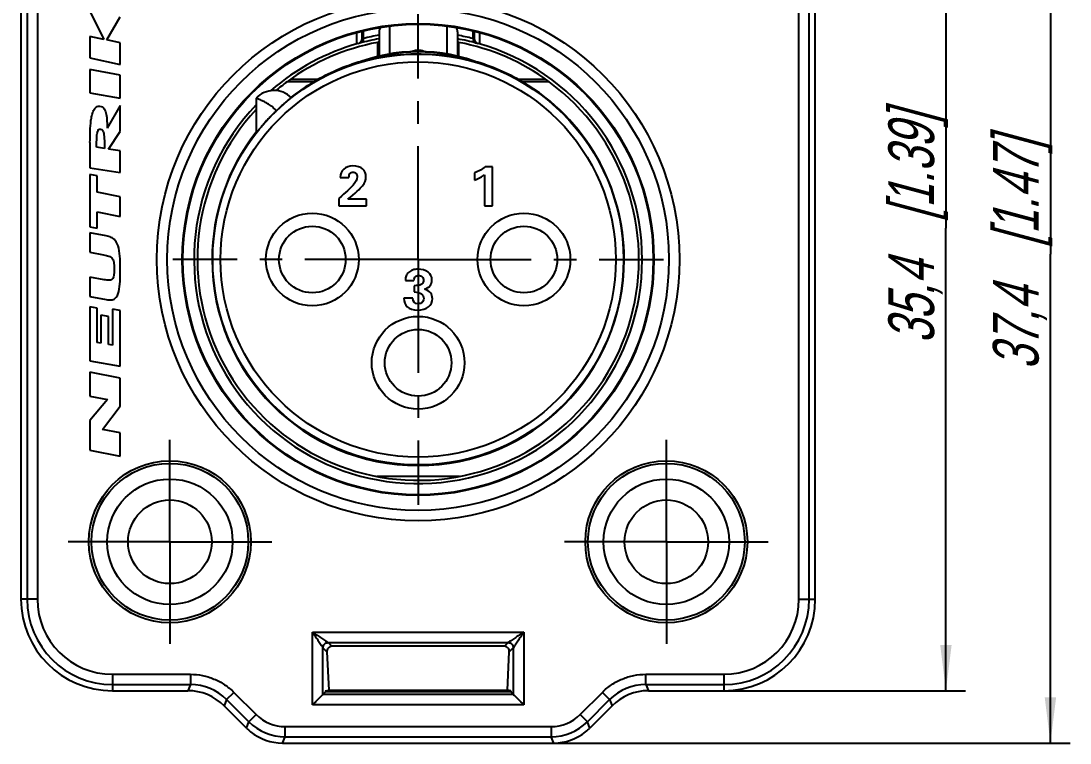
# Model space of a CAD drawing. Header units: millimetres. Extents: x 0 to 420, y 0 to 297.
# Drawn here: x 69.6 to 149.9, y 162.6 to 217.9 of the extents above; entities that cross this region are included whole.
import ezdxf

# ---------------------------------------------------------------- set-up
doc = ezdxf.new("R2010")
doc.units = ezdxf.units.MM
doc.header["$LTSCALE"] = 23.1
doc.linetypes.add('CENTER', pattern=[0.6, 0.375, -0.075, 0.075, -0.075])
doc.layers.get('0').update_dxf_attribs({"linetype": 'CONTINUOUS'})
for name, color, linetype in [('AUSFORMSCHRAEGEN', 7, 'CONTINUOUS'), ('BEZUGSACHSEN', 7, 'CONTINUOUS'), ('DEFAULT_1', 7, 'CENTER'), ('RUNDUNGEN', 7, 'CONTINUOUS'), ('ZEICHNUNGSBEMASSUNGEN', 7, 'CONTINUOUS')]:
    doc.layers.add(name, color=color, linetype=linetype)
doc.styles.get("Standard").update_dxf_attribs({"font": 'txt', "width": 0.7})
doc.dimstyles.new('DIMSTYLE_1', dxfattribs={"dimtxt": 3.5, "dimasz": 3.5, "dimexe": 1.5, "dimexo": 0, "dimgap": 0.875, "dimtad": 1, "dimdec": 3, "dimlfac": 0.5, "dimdsep": 46, "dimtxsty": 'STANDARD', "dimblk": '_FILLED', "dimblk1": '_FILLED', "dimblk2": '_FILLED', "dimcen": 0.09, "dimclrt": 7, "dimadec": 3, "dimazin": 2, "dimtp": 0.3, "dimtm": 0.3, "dimtfac": 1, "dimtdec": 3, "dimtofl": 0, "dimtmove": 0, "dimatfit": 3, "dimldrblk": '_FILLED', "dimfxl": 1, "dimtolj": 1, "dimarcsym": 0})

# ---------------------------------------------------------------- blocks, each defined once
blk = doc.blocks.new('_FILLED')
at = {"color": 0, "linetype": 'BYBLOCK'}
blk.add_solid([(0, 0), (-1, 0.125), (-1, -0.125)], dxfattribs=at)
blk = doc.blocks.new('*D1')
at = {"layer": 'ZEICHNUNGSBEMASSUNGEN', "color": 7, "linetype": 'CONTINUOUS'}
for p, q in [((123.4, 237.4), (141.9, 237.4)), ((140.4, 237.4), (140.4, 202)), ((140.4, 166.6), (140.4, 202)), ((123.4, 166.6), (141.9, 166.6))]:
    blk.add_line(p, q, dxfattribs=at)
at = {"layer": 'ZEICHNUNGSBEMASSUNGEN', "color": 7, "linetype": 'CONTINUOUS', "xscale": 3.5, "yscale": 3.5, "zscale": 3.5}
for p, rotation in [((140.4, 237.4), 90), ((140.4, 166.6), 270)]:
    blk.add_blockref('_FILLED', p, dxfattribs=dict(at, rotation=rotation))
at = {"layer": 'ZEICHNUNGSBEMASSUNGEN', "color": 7, "linetype": 'CONTINUOUS', "insert": (135.994, 202), "char_height": 3.5, "width": 38.25, "attachment_point": 2, "rotation": 90, "line_spacing_factor": 0.9}
blk.add_mtext('\\Q15.0;35,4{\\ftxt.shx;\\W1.000000;\\H3.500000; }[1.39]', dxfattribs=at)
blk = doc.blocks.new('*D2')
at = {"layer": 'ZEICHNUNGSBEMASSUNGEN', "color": 7, "linetype": 'CONTINUOUS'}
for p, q in [((123.4, 237.4), (149.9, 237.4)), ((148.4, 237.4), (148.4, 200)), ((148.4, 162.6), (148.4, 200)), ((108.641, 162.6), (149.9, 162.6))]:
    blk.add_line(p, q, dxfattribs=at)
at = {"layer": 'ZEICHNUNGSBEMASSUNGEN', "color": 7, "linetype": 'CONTINUOUS', "xscale": 3.5, "yscale": 3.5, "zscale": 3.5}
for p, rotation in [((148.4, 237.4), 90), ((148.4, 162.6), 270)]:
    blk.add_blockref('_FILLED', p, dxfattribs=dict(at, rotation=rotation))
at = {"layer": 'ZEICHNUNGSBEMASSUNGEN', "color": 7, "linetype": 'CONTINUOUS', "insert": (143.994, 200), "char_height": 3.5, "width": 39, "attachment_point": 2, "rotation": 90, "line_spacing_factor": 0.9}
blk.add_mtext('\\Q15.0;37,4{\\ftxt.shx;\\W1.000000;\\H3.500000; }[1.47]', dxfattribs=at)

msp = doc.modelspace()

# ---------------------------------------------------------------- linework, layer by layer
at = {"color": 7, "linetype": 'CONTINUOUS'}
for p, q in [((74.8829, 218.612), (75.9444, 216.448)), ((76.1624, 216.402), (77.2049, 218.176)), ((97.0098, 217.0214), (97.0098, 215.1645)), ((103.0098, 217.0214), (103.0098, 215.1577)), ((74.8829, 216.672), (74.8829, 215.026)), ((75.9444, 216.448), (74.8829, 216.672)), ((77.2049, 216.182), (76.1624, 216.402)), ((77.2049, 214.536), (77.2049, 216.182)), ((74.8829, 215.026), (77.2049, 214.536)), ((74.8829, 214.13), (74.8829, 212.362)), ((77.2049, 213.704), (74.8829, 214.13)), ((77.2049, 211.936), (77.2049, 213.704)), ((92.0167, 213.2), (89.9676, 213.2)), ((110.0324, 213.2), (107.9833, 213.2)), ((74.8829, 212.362), (77.2049, 211.936)), ((77.2049, 211.394), (76.1959, 209.644)), ((77.2049, 209.392), (77.2049, 211.394)), ((76.3009, 208.0513), (77.2049, 209.392)), ((74.8829, 208.55), (74.8829, 206.616)), ((75.9934, 208.1), (75.3877, 208.196)), ((77.2049, 207.908), (76.3009, 208.0513)), ((77.2049, 206.248), (77.2049, 207.908)), ((74.8829, 206.616), (77.2049, 206.248)), ((105.6863, 206.7), (105.1264, 206.7)), ((105.6863, 203.7), (105.6863, 206.7)), ((74.8829, 206.112), (74.8829, 202.108)), ((75.4279, 206.004), (74.8829, 206.112)), ((75.4279, 204.758), (75.4279, 206.004)), ((94.0275, 205.8811), (94.6981, 205.8811)), ((104.3137, 206.2425), (104.3137, 205.6847)), ((105.0742, 206.0712), (105.0742, 203.7)), ((77.2049, 204.4059), (75.4279, 204.758)), ((77.2049, 202.8939), (77.2049, 204.4059)), ((93.9419, 204.2724), (93.9419, 203.7)), ((96.0581, 204.2097), (94.6166, 204.2097)), ((96.0581, 203.7), (96.0581, 204.2097)), ((75.4279, 202), (75.4279, 203.246)), ((75.4279, 203.246), (77.2049, 202.8939)), ((93.9419, 203.7), (96.0581, 203.7)), ((105.0742, 203.7), (105.6863, 203.7)), ((74.8829, 202.108), (75.4279, 202)), ((74.8829, 201.644), (74.8829, 200.156)), ((76.1209, 201.412), (74.8829, 201.644)), ((74.8829, 200.156), (75.9237, 199.9625)), ((74.8829, 198.256), (74.8829, 196.766)), ((75.9704, 198.0539), (74.8829, 198.256)), ((99.0233, 198.004), (99.6835, 198.004)), ((99.7044, 197.5967), (99.7044, 197.1141)), ((74.8829, 196.766), (76.1209, 196.534)), ((74.8829, 195.97), (74.8829, 191.834)), ((75.4326, 195.8739), (74.8829, 195.97)), ((99.5895, 196.6419), (98.9042, 196.6419)), ((75.4326, 193.2539), (75.4326, 195.8739)), ((75.7123, 195.329), (75.7123, 193.205)), ((76.2896, 195.228), (75.7123, 195.329)), ((76.2896, 193.104), (76.2896, 195.228)), ((76.5981, 195.8001), (76.5981, 193.0501)), ((77.2049, 195.694), (76.5981, 195.8001)), ((77.2049, 191.428), (77.2049, 195.694)), ((75.7123, 193.205), (75.4326, 193.2539)), ((76.5981, 193.0501), (76.2896, 193.104)), ((74.8829, 191.834), (77.2049, 191.428)), ((74.8829, 190.9784), (74.8829, 189.1384)), ((77.2049, 190.521), (74.8829, 190.9784)), ((77.2049, 188.387), (77.2049, 190.521)), ((74.8829, 189.1384), (76.2109, 188.8768)), ((76.2109, 188.8768), (74.8829, 187.2774)), ((75.8352, 186.6038), (77.2049, 188.387)), ((74.8829, 187.2774), (74.8829, 185.0014)), ((77.2049, 186.334), (75.8352, 186.6038)), ((77.2049, 184.544), (77.2049, 186.334)), ((74.8829, 185.0014), (77.2049, 184.544)), ((103.1702, 183), (96.8298, 183)), ((76.6, 166.6), (82.3753, 166.6)), ((117.6247, 166.6), (123.4, 166.6)), ((86.8512, 163.7488), (85.1488, 165.4512)), ((114.8512, 165.4512), (113.1488, 163.7488))]:
    msp.add_line(p, q, dxfattribs=at)
at = {"color": 9, "linetype": 'CONTINUOUS'}
for p, q in [((97.8098, 217.4567), (97.8098, 215.3284)), ((102.2098, 217.4546), (102.2098, 215.3272)), ((82.5706, 167.0714), (82.3753, 166.6)), ((117.4294, 167.0714), (117.6247, 166.6)), ((85.3441, 165.9226), (85.1488, 165.4512)), ((114.6559, 165.9226), (114.8512, 165.4512)), ((86.8512, 163.7488), (87.0464, 164.2202)), ((113.1488, 163.7488), (112.9536, 164.2202)), ((89.6247, 162.6), (89.8199, 163.0714)), ((110.3753, 162.6), (110.1801, 163.0714))]:
    msp.add_line(p, q, dxfattribs=at)
at = {"color": 7, "linetype": 'CONTINUOUS'}
for centre, radius, start, end in [((100, 199.6), 16.9, 137.219035, 53.584548), ((100, 199.6), 16.9, 126.415452, 130.122437), ((100, 199.6), 15.77, 120.413212, 128.065869), ((100, 199.6), 15.77, 0, 59.586788), ((100, 199.6), 15.77, 141.870793, 180), ((82.3781, 162.6843), 3.9157, 44.960033, 90.039967), ((117.6219, 162.6843), 3.9157, 89.960033, 135.039967), ((89.627, 166.5255), 3.9262, 225.008165, 231.432288), ((89.6221, 166.5147), 3.9147, 231.390919, 270.038032), ((110.3779, 166.5147), 3.9147, 269.961963, 308.614748), ((110.373, 166.5255), 3.9262, 308.573349, 314.991849)]:
    msp.add_arc(centre, radius, start, end, dxfattribs=at)
for points, knots in [([(97.0972, 217.356), (97.0696, 217.3062), (97.0253, 217.1974), (97.0097, 217.0807), (97.0097, 217.0214)], [0, 0, 0, 0, 0.4897009, 1, 1, 1, 1]), ([(103.0098, 217.0214), (103.0098, 217.0799), (102.9946, 217.1952), (102.9514, 217.3028), (102.9245, 217.3522)], [0, 0, 0, 0, 0.510223, 1, 1, 1, 1]), ([(74.8829, 208.55), (74.8829, 208.8422), (74.8908, 209.4186), (74.9348, 210.105), (75.0151, 210.609), (75.1119, 210.9505), (75.2728, 211.2279), (75.4608, 211.332), (75.6069, 211.332)], [0, 0, 0, 0, 0.25, 0.5, 0.625, 0.75, 0.875, 1, 1, 1, 1]), ([(75.3877, 208.196), (75.3877, 208.3411), (75.3895, 208.6291), (75.4052, 209.0456), (75.4414, 209.3652), (75.5281, 209.5521), (75.6191, 209.5886), (75.6906, 209.576)], [0, 0, 0, 0, 0.25, 0.5, 0.75, 0.875, 1, 1, 1, 1]), ([(75.6906, 209.576), (75.7616, 209.5635), (75.8527, 209.4957), (75.9396, 209.2803), (75.9759, 208.9503), (75.9916, 208.531), (75.9934, 208.2442), (75.9934, 208.1)], [0, 0, 0, 0, 0.125, 0.25, 0.5, 0.75, 1, 1, 1, 1]), ([(77.2049, 198.8), (77.2049, 199.0926), (77.1947, 199.6694), (77.1141, 200.4805), (76.8995, 201.034), (76.5243, 201.3078), (76.2647, 201.385), (76.1209, 201.412)], [0, 0, 0, 0, 0.25, 0.5, 0.75, 0.875, 1, 1, 1, 1]), ([(76.7359, 198.882), (76.7359, 198.7362), (76.7296, 198.4523), (76.6704, 198.1592), (76.5292, 198.0375), (76.32, 197.9976), (76.1137, 198.0272), (75.9704, 198.0539)], [0, 0, 0, 0, 0.25, 0.5, 0.625, 0.75, 1, 1, 1, 1]), ([(76.1209, 196.534), (76.2672, 196.5066), (76.5299, 196.4877), (76.9049, 196.6313), (77.1155, 197.1217), (77.1949, 197.9191), (77.2049, 198.5023), (77.2049, 198.8)], [0, 0, 0, 0, 0.125, 0.25, 0.5, 0.75, 1, 1, 1, 1])]:
    msp.add_open_spline(points, degree=3, knots=knots, dxfattribs=at)
for points in [[(75.6069, 211.332), (75.7967, 211.332), (76.0087, 211.1645), (76.1387, 210.7253), (76.1887, 210.2061), (76.1959, 209.8338), (76.1959, 209.644)], [(94.3028, 206.5229), (94.1278, 206.3636), (94.0359, 206.1485), (94.0275, 205.8811)], [(95.0115, 206.7627), (94.7127, 206.7627), (94.4767, 206.6812), (94.3028, 206.5229)], [(95.7463, 206.5323), (95.5735, 206.6854), (95.329, 206.7627), (95.0115, 206.7627)], [(96.008, 205.9208), (96.008, 206.1756), (95.9203, 206.3783), (95.7463, 206.5323)], [(105.1264, 206.7), (104.9217, 206.5182), (104.6522, 206.3657), (104.3137, 206.2425)], [(94.6981, 205.8811), (94.7086, 206.0189), (94.7378, 206.1192), (94.7843, 206.1836)], [(94.7843, 206.1836), (94.8297, 206.2467), (94.9112, 206.2801), (95.024, 206.2801)], [(95.3395, 205.9166), (95.3395, 205.7244), (95.2329, 205.5155), (95.0225, 205.2893)], [(95.024, 206.2801), (95.1159, 206.2801), (95.1912, 206.2467), (95.2497, 206.1798)], [(95.2497, 206.1798), (95.3081, 206.113), (95.3395, 206.0252), (95.3395, 205.9166)], [(95.742, 205.2444), (95.9182, 205.4674), (96.008, 205.693), (96.008, 205.9208)], [(104.3137, 205.6847), (104.6438, 205.8017), (104.8966, 205.9291), (105.0742, 206.0712)], [(95.0225, 205.2893), (94.8109, 205.0621), (94.4516, 204.7237), (93.9419, 204.2724)], [(94.6166, 204.2097), (95.1891, 204.6756), (95.5651, 205.0203), (95.742, 205.2444)], [(75.9237, 199.9625), (76.0676, 199.9358), (76.3472, 199.8756), (76.6442, 199.6836), (76.7287, 199.3149), (76.7359, 199.0283), (76.7359, 198.882)], [(99.083, 198.3575), (99.0484, 198.2694), (99.0275, 198.1503), (99.0233, 198.004)], [(99.2636, 198.612), (99.1779, 198.5305), (99.1173, 198.4448), (99.083, 198.3575)], [(99.5794, 198.797), (99.4537, 198.754), (99.3471, 198.6914), (99.2636, 198.612)], [(99.9948, 198.8627), (99.8423, 198.8627), (99.7044, 198.8397), (99.5794, 198.797)], [(99.788, 198.2882), (99.8402, 198.3487), (99.9217, 198.3801), (100.0345, 198.3801)], [(100.7589, 198.6322), (100.563, 198.7854), (100.3081, 198.8627), (99.9948, 198.8627)], [(100.0345, 198.3801), (100.1515, 198.3801), (100.2434, 198.3446), (100.3097, 198.2772)], [(101.0561, 198.0375), (101.0561, 198.2798), (100.9558, 198.4783), (100.7589, 198.6322)], [(99.6835, 198.004), (99.7002, 198.1336), (99.7357, 198.2276), (99.788, 198.2882)], [(100.1267, 197.6396), (100.047, 197.6155), (99.9049, 197.6008), (99.7044, 197.5967)], [(100.329, 197.768), (100.2747, 197.7053), (100.2058, 197.6635), (100.1267, 197.6396)], [(100.3097, 198.2772), (100.3771, 198.2088), (100.4105, 198.1148), (100.4105, 197.9957)], [(100.4105, 197.9957), (100.4105, 197.9058), (100.3834, 197.8306), (100.329, 197.768)], [(100.5003, 197.3397), (100.8701, 197.4588), (101.0561, 197.6907), (101.0561, 198.0375)], [(99.7044, 197.1141), (100.1849, 197.0974), (100.4272, 196.9302), (100.4272, 196.6127)], [(101.0958, 196.6001), (101.0958, 196.9428), (100.8973, 197.1893), (100.5003, 197.3397)], [(98.9042, 196.6419), (98.9042, 196.3536), (98.9941, 196.1322), (99.1717, 195.9734)], [(99.1717, 195.9734), (99.3492, 195.8146), (99.6104, 195.7352), (99.9572, 195.7352)], [(99.9864, 196.2199), (99.7483, 196.2199), (99.6146, 196.3599), (99.5895, 196.6419)], [(99.9572, 195.7352), (100.3186, 195.7352), (100.5985, 195.8188), (100.797, 195.9859)], [(100.3102, 196.3223), (100.2329, 196.2533), (100.1243, 196.2199), (99.9864, 196.2199)], [(100.4272, 196.6127), (100.4272, 196.4873), (100.3875, 196.3912), (100.3102, 196.3223)], [(100.797, 195.9859), (100.9955, 196.1531), (101.0958, 196.3578), (101.0958, 196.6001)]]:
    msp.add_open_spline(points, degree=3, dxfattribs=at)
at = {"layer": 'AUSFORMSCHRAEGEN', "color": 7, "linetype": 'CONTINUOUS'}
for p, q in [((69.6, 230.4), (69.6, 173.6)), ((130.4, 173.6), (130.4, 230.4)), ((92.9125, 166.6), (93.1692, 166.6512)), ((92.9125, 166.6), (92.9125, 166.5125)), ((107.0875, 166.5125), (92.9125, 166.5125)), ((93.1692, 166.6512), (106.8308, 166.6512)), ((107.0875, 166.6), (106.8308, 166.6512)), ((107.0875, 166.6), (107.0875, 166.5125))]:
    msp.add_line(p, q, dxfattribs=at)
for centre, radius, start, end in [((100, 199.6), 16.9, 100.191994, 100.548739), ((100, 199.6), 16.9, 79.451261, 79.740754), ((76.6, 173.6), 7, 180, 270), ((123.4, 173.6), 7, 270, 360)]:
    msp.add_arc(centre, radius, start, end, dxfattribs=at)
at = {"layer": 'BEZUGSACHSEN', "color": 7, "linetype": 'CENTER'}
for p, q in [((81, 178), (81, 185.8)), ((119, 178), (119, 185.8)), ((81, 178), (73.2, 178)), ((81, 178), (81, 170.2)), ((81, 178), (88.8, 178)), ((119, 178), (111.2, 178)), ((119, 178), (126.8, 178)), ((119, 178), (119, 170.2))]:
    msp.add_line(p, q, dxfattribs=at)
at = {"layer": 'BEZUGSACHSEN', "color": 9, "linetype": 'CONTINUOUS'}
msp.add_circle((100, 199.6), 18.0529, dxfattribs=at)
at = {"layer": 'BEZUGSACHSEN', "color": 7, "linetype": 'CONTINUOUS'}
for centre, radius in [((100, 199.6), 18), ((81, 178), 4.8), ((119, 178), 4.8), ((81, 178), 3.2), ((119, 178), 3.2)]:
    msp.add_circle(centre, radius, dxfattribs=at)
msp.add_arc((100, 199.6), 15.77, 180, 360, dxfattribs=at)
at = {"layer": 'DEFAULT_1', "color": 7, "linetype": 'CENTER'}
for q in [(100, 218.37), (81.23, 199.6), (100, 180.83), (118.77, 199.6)]:
    msp.add_line((100, 199.6), q, dxfattribs=at)
at = {"layer": 'RUNDUNGEN', "color": 9, "linetype": 'CONTINUOUS'}
for p, q in [((70.0714, 230.4), (70.0714, 173.6)), ((70.8558, 230.4), (70.8558, 173.6)), ((129.1442, 173.6), (129.1442, 230.4)), ((129.9286, 173.6), (129.9286, 230.4)), ((95.311, 216.0965), (95.311, 216.9684)), ((104.689, 216.9684), (104.689, 216.0965)), ((95.8079, 216.5386), (95.8, 216.5364)), ((104.2, 216.5364), (104.1921, 216.5386)), ((92.996, 213.6835), (92.9923, 213.7047)), ((93.5446, 213.9671), (93.8417, 214.097)), ((106.1587, 214.0968), (106.4554, 213.9671)), ((106.5564, 213.8961), (106.5388, 213.9042)), ((107.0077, 213.7047), (107.004, 213.6835)), ((90.2445, 213.4), (92.3784, 213.4)), ((107.6216, 213.4), (109.7555, 213.4)), ((89.1, 211.0089), (89.1, 210.9362)), ((70.8558, 173.6), (69.6, 173.6)), ((129.1442, 173.6), (130.4, 173.6)), ((91.917, 171.083), (108.083, 171.083)), ((91.917, 165.517), (91.917, 171.083)), ((108.083, 171.083), (108.083, 165.517)), ((93.1072, 170.2898), (93.1124, 170.2861)), ((93.1124, 170.2861), (106.8876, 170.2861)), ((93.1124, 170.2861), (93.3985, 170)), ((106.8876, 170.2861), (106.6015, 170)), ((106.8928, 170.2898), (106.8876, 170.2861)), ((92.7102, 169.8928), (92.7139, 169.8876)), ((92.7139, 169.8876), (93.0212, 169.5803)), ((92.7139, 166.3139), (92.7139, 169.8876)), ((107.2861, 169.8876), (106.9788, 169.5803)), ((107.2898, 169.8928), (107.2861, 169.8876)), ((107.2861, 169.8876), (107.2861, 166.3139)), ((76.6, 167.8558), (82.5706, 167.8558)), ((76.6, 167.8558), (76.6, 166.6)), ((82.5706, 167.8558), (82.5706, 167.0714)), ((117.4294, 167.8558), (123.4, 167.8558)), ((117.4294, 167.0714), (117.4294, 167.8558)), ((123.4, 167.8558), (123.4, 166.6)), ((76.6, 167.0714), (82.5706, 167.0714)), ((117.4294, 167.0714), (123.4, 167.0714)), ((85.3441, 165.9226), (85.8988, 166.4773)), ((85.8988, 166.4773), (87.6011, 164.7749)), ((107.2861, 166.3139), (92.7139, 166.3139)), ((112.3989, 164.7749), (114.1012, 166.4773)), ((114.1012, 166.4773), (114.6559, 165.9226)), ((85.3441, 165.9226), (87.0464, 164.2202)), ((108.083, 165.517), (91.917, 165.517)), ((112.9536, 164.2202), (114.6559, 165.9226)), ((87.6011, 164.7749), (87.0464, 164.2202)), ((112.9536, 164.2202), (112.3989, 164.7749)), ((89.8199, 163.8558), (110.1801, 163.8558)), ((89.8199, 163.0714), (89.8199, 163.8558)), ((110.1801, 163.8558), (110.1801, 163.0714)), ((89.8199, 163.0714), (110.1801, 163.0714))]:
    msp.add_line(p, q, dxfattribs=at)
at = {"layer": 'RUNDUNGEN', "color": 7, "linetype": 'CONTINUOUS'}
for p, q in [((95.711, 216.512), (95.711, 217.0705)), ((95.8079, 216.5386), (95.8063, 217.0948)), ((104.1937, 217.0948), (104.1921, 216.5386)), ((104.289, 217.0705), (104.289, 216.512)), ((95.5158, 216.1534), (95.5048, 216.1504)), ((96.9061, 215.1377), (96.9061, 216.2144)), ((103.0939, 216.2144), (103.0939, 215.1371)), ((104.4952, 216.1504), (104.4842, 216.1534)), ((95.3556, 214.6506), (95.3707, 214.6553)), ((95.357, 214.6463), (95.3721, 214.6509)), ((104.6265, 214.6515), (104.6415, 214.6469)), ((104.6278, 214.6558), (104.6428, 214.6511)), ((93.0044, 213.6874), (93.0027, 213.6866)), ((93.1236, 213.7454), (93.0044, 213.6874)), ((93.1937, 213.7792), (93.1236, 213.7454)), ((93.2676, 213.8142), (93.1937, 213.7792)), ((93.3395, 213.848), (93.2676, 213.8142)), ((93.405, 213.8784), (93.3395, 213.848)), ((93.4895, 213.9171), (93.405, 213.8784)), ((93.5486, 213.9438), (93.4895, 213.9171)), ((93.9878, 214.1333), (93.9722, 214.1268)), ((93.9894, 214.1295), (93.9739, 214.1229)), ((106.5139, 213.9155), (106.4514, 213.9438)), ((106.6007, 213.8757), (106.5139, 213.9155)), ((106.6648, 213.846), (106.6007, 213.8757)), ((106.7371, 213.812), (106.6648, 213.846)), ((106.8118, 213.7765), (106.7371, 213.812)), ((106.8903, 213.7387), (106.8118, 213.7765)), ((106.9976, 213.6864), (106.8903, 213.7387)), ((87.6, 211.9482), (87.6, 209.2768)), ((93.0212, 169.5803), (93.1692, 166.6512)), ((106.6015, 170), (93.3985, 170)), ((106.8308, 166.6512), (106.9788, 169.5803)), ((91.917, 165.517), (92.9125, 166.5125)), ((108.083, 165.517), (107.0875, 166.5125)), ((89.6247, 162.6), (110.3753, 162.6))]:
    msp.add_line(p, q, dxfattribs=at)
for points in [[(92.7139, 166.3139), (92.6949, 166.2953), (92.6599, 166.2599)], [(107.2861, 166.3139), (107.3047, 166.2949), (107.3401, 166.2599)], [(92.1611, 165.7611), (92.0432, 165.6421), (91.917, 165.517)], [(107.8389, 165.7611), (107.9579, 165.6432), (108.083, 165.517)]]:
    msp.add_lwpolyline(points, dxfattribs=at)
at = {"layer": 'RUNDUNGEN', "color": 9, "linetype": 'CONTINUOUS'}
for centre, radius in [((100, 199.6), 20), ((100, 199.6), 15.1239), ((91.9, 199.6), 3.55), ((108.1, 199.6), 3.55), ((100, 191.7), 3.55), ((81, 178), 6.2), ((119, 178), 6.2)]:
    msp.add_circle(centre, radius, dxfattribs=at)
at = {"layer": 'RUNDUNGEN', "color": 7, "linetype": 'CONTINUOUS'}
for centre, radius in [((100, 199.6), 19.2), ((100, 199.6), 15.7239), ((91.9, 199.6), 2.55), ((108.1, 199.6), 2.55), ((100, 191.7), 2.55), ((81, 178), 6), ((119, 178), 6)]:
    msp.add_circle(centre, radius, dxfattribs=at)
for centre, radius, start, end in [((100, 199.6), 17.15, 136.325213, 74.491979), ((100, 199.6), 17.15, 105.508021, 131.110101), ((100, 199.6), 16.9, 100.548739, 126.415452), ((95.3058, 216.5159), 0.4051, 285.563868, 359.449164), ((100, 199.6), 17.15, 100.032917, 105.157216), ((95.4077, 216.5376), 0.4002, 347.753971, 356.255989), ((95.4087, 216.5374), 0.3991, 356.26839, 0.161507), ((100, 199.6), 17.15, 74.842784, 79.882783), ((100, 199.6), 16.9, 53.584548, 79.451261), ((104.5913, 216.5374), 0.3991, 179.838493, 183.73161), ((104.5923, 216.5376), 0.4002, 183.744011, 192.246029), ((104.6942, 216.5159), 0.4051, 180.550832, 254.436129), ((100, 199.5952), 15.7322, 65.790308, 112.467504), ((100, 202.72), 12.8, 67.538434, 112.555186), ((100, 199.6), 15.77, 105.98293, 120.413212), ((99.9995, 199.6062), 15.7449, 107.15451, 113.023104), ((100, 199.6), 15.77, 59.586788, 74.016989), ((100, 199.605), 15.7462, 66.975674, 72.851264), ((99.9976, 199.6004), 15.7265, 112.528043, 114.20924), ((88.9691, 210.6309), 1.9, 45.416539, 136.103788), ((100, 199.6), 15.7264, 133.611693, 133.876284)]:
    msp.add_arc(centre, radius, start, end, dxfattribs=at)
at = {"layer": 'RUNDUNGEN', "color": 9, "linetype": 'CONTINUOUS'}
for centre, radius, start, end in [((100.4, 199.6), 17.55, 105.195248, 105.496598), ((100, 199.6), 17.4235, 99.880326, 103.924981), ((100, 199.6), 17.4235, 76.075019, 80.045808), ((99.6, 199.6), 17.55, 74.503402, 74.804752), ((100, 202.7637), 12.7175, 70.04506, 110.038567), ((99.5488, 200.5943), 14.6588, 114.583571, 115.912598), ((99.78, 200.0966), 15.2076, 114.206318, 114.595878), ((99.6708, 198.8654), 16.5328, 65.454561, 65.787067), ((100.2257, 200.1085), 15.1944, 65.124402, 65.794998), ((99.6563, 198.8313), 16.5699, 65.102594, 65.390875), ((100.3826, 200.4481), 14.8203, 64.250736, 65.122438), ((99.5493, 198.6041), 16.821, 64.560171, 65.097748), ((99.2429, 197.961), 17.5334, 64.33198, 64.558929), ((100.6869, 201.0817), 14.1174, 64.005268, 64.245788), ((95.7576, 190.7556), 25.5374, 63.93891, 64.286293), ((88.9691, 210.6309), 0.4, 62.720616, 70.90324), ((76.6, 173.6), 6.5286, 180, 270), ((76.6, 173.6), 5.7442, 180, 270), ((123.4, 173.6), 6.5286, 270, 360), ((123.4, 173.6), 5.7442, 270, 360), ((82.5866, 163.1877), 3.8837, 44.760909, 90.236265), ((117.4134, 163.1877), 3.8837, 89.76374, 135.238793), ((89.8177, 166.9884), 3.1326, 224.959783, 270.040217), ((110.1823, 166.9884), 3.1326, 269.959783, 315.040217), ((89.8307, 167.0197), 3.9483, 225.154954, 269.843664), ((110.1693, 167.0197), 3.9483, 270.156338, 314.844968)]:
    msp.add_arc(centre, radius, start, end, dxfattribs=at)
at = {"layer": 'RUNDUNGEN', "color": 7, "linetype": 'CONTINUOUS'}
for points, knots in [([(95.7988, 216.4527), (95.7902, 216.4132), (95.7624, 216.34), (95.6939, 216.251), (95.6104, 216.1878), (95.5476, 216.162), (95.5158, 216.1534)], [0, 0, 0, 0, 0.2806506, 0.5341567, 0.7710828, 1, 1, 1, 1]), ([(104.2012, 216.4527), (104.2098, 216.4132), (104.2376, 216.34), (104.3061, 216.251), (104.3896, 216.1878), (104.4524, 216.162), (104.4842, 216.1534)], [0, 0, 0, 0, 0.2806506, 0.5341567, 0.7710828, 1, 1, 1, 1]), ([(89.1, 211.0089), (89.0371, 211.0972), (88.8844, 211.2523), (88.6283, 211.4391), (88.3698, 211.5924), (88.0753, 211.7438), (87.8199, 211.8581), (87.6465, 211.9295), (87.6, 211.9482)], [0, 0, 0, 0, 0.1819165, 0.3607932, 0.531019, 0.6853849, 0.915984, 1, 1, 1, 1]), ([(90.3028, 211.9841), (90.3029, 211.984), (90.302, 211.9835), (90.3014, 211.9827), (90.2994, 211.9812), (90.297, 211.9791), (90.2937, 211.9765), (90.288, 211.9719), (90.279, 211.9647), (90.2661, 211.9544), (90.2504, 211.9418), (90.2319, 211.9271), (90.2019, 211.9031), (90.158, 211.8678), (90.0982, 211.8193), (90.0291, 211.7627), (89.9518, 211.6987), (89.867, 211.6276), (89.7415, 211.5208), (89.5736, 211.3745), (89.3649, 211.1863), (89.2237, 211.0543), (89.1525, 210.9864)], [0, 0, 0, 0, 0.0003028, 0.0012133, 0.0027316, 0.0048565, 0.0075865, 0.0109203, 0.0193926, 0.0302507, 0.0434628, 0.0589966, 0.0768115, 0.1190916, 0.1698703, 0.2286324, 0.2947877, 0.3676779, 0.4465815, 0.6192726, 0.8061368, 1, 1, 1, 1]), ([(89.1, 210.9362), (89.0117, 210.8512), (88.8383, 210.6806), (88.5874, 210.4221), (88.3874, 210.2065), (88.235, 210.0369), (88.1271, 209.9142), (88.025, 209.7956), (87.9296, 209.6827), (87.8423, 209.5775), (87.7755, 209.4958), (87.7275, 209.4363), (87.6962, 209.3974), (87.6687, 209.363), (87.6454, 209.3337), (87.6288, 209.3128), (87.618, 209.2992), (87.6117, 209.2912), (87.607, 209.2855), (87.6031, 209.2802), (87.6016, 209.2791), (87.6, 209.2765), (87.6, 209.2768)], [0, 0, 0, 0, 0.164196, 0.3259536, 0.4826843, 0.5583111, 0.6315132, 0.7016823, 0.7680532, 0.8295735, 0.884846, 0.9095687, 0.9319679, 0.9517493, 0.9685794, 0.9821071, 0.9875233, 0.9919944, 0.9954987, 0.9980151, 0.9995223, 1, 1, 1, 1]), ([(93.3985, 170), (93.3423, 170), (93.2309, 169.9747), (93.1026, 169.8706), (93.0304, 169.7311), (93.0187, 169.6296), (93.0212, 169.5803)], [0, 0, 0, 0, 0.2681255, 0.5229442, 0.7645815, 1, 1, 1, 1]), ([(106.9788, 169.5803), (106.9813, 169.6296), (106.9696, 169.7312), (106.8974, 169.8706), (106.7691, 169.9747), (106.6577, 170), (106.6015, 170)], [0, 0, 0, 0, 0.235431, 0.4770684, 0.7318537, 1, 1, 1, 1])]:
    msp.add_open_spline(points, degree=3, knots=knots, dxfattribs=at)
at = {"layer": 'RUNDUNGEN', "color": 9, "linetype": 'CONTINUOUS'}
for points, knots in [([(99.5022, 215.5083), (99.5729, 215.5492), (99.7361, 215.6094), (99.9973, 215.6388), (100.2589, 215.6106), (100.4227, 215.5511), (100.4938, 215.5106)], [0, 0, 0, 0, 0.2382254, 0.4995566, 0.7611286, 1, 1, 1, 1]), ([(92.9923, 213.7047), (92.9923, 213.705), (92.9937, 213.7052), (92.9951, 213.7064), (92.9986, 213.7079), (93.0028, 213.7102), (93.0085, 213.713), (93.0183, 213.718), (93.0336, 213.7256), (93.0551, 213.7363), (93.0808, 213.749), (93.1106, 213.7636), (93.1317, 213.7739), (93.1429, 213.7793)], [0, 0, 0, 0, 0.0044124, 0.0172994, 0.0385322, 0.0679771, 0.1055004, 0.1509679, 0.2651328, 0.4088936, 0.580494, 0.7781663, 1, 1, 1, 1]), ([(93.5486, 213.9438), (93.5123, 213.9275), (93.4416, 213.8954), (93.3395, 213.8482), (93.2593, 213.8104), (93.2003, 213.7823), (93.1606, 213.7633), (93.1245, 213.7459), (93.0924, 213.7303), (93.0644, 213.7167), (93.041, 213.7053), (93.0245, 213.6972), (93.0137, 213.692), (93.0075, 213.6889), (93.0028, 213.6868), (92.9991, 213.6846), (92.9975, 213.6844), (92.9961, 213.6832), (92.996, 213.6835)], [0, 0, 0, 0, 0.1951796, 0.3814367, 0.5523565, 0.6304108, 0.7026582, 0.7684488, 0.8271644, 0.8782169, 0.9210334, 0.9550801, 0.9686503, 0.9798419, 0.9886134, 0.9949239, 0.9987325, 1, 1, 1, 1]), ([(93.5446, 213.9671), (93.5453, 213.9674), (93.5477, 213.9659), (93.5506, 213.9625), (93.5552, 213.9565), (93.5583, 213.9517), (93.5601, 213.9489)], [0, 0, 0, 0, 0.0940228, 0.2872178, 0.5895007, 1, 1, 1, 1]), ([(106.4554, 213.9671), (106.4547, 213.9674), (106.4523, 213.9659), (106.4494, 213.9626), (106.4448, 213.9566), (106.4417, 213.9517), (106.44, 213.9489)], [0, 0, 0, 0, 0.0940702, 0.2872677, 0.5895314, 1, 1, 1, 1]), ([(106.8744, 213.7709), (106.8843, 213.7661), (106.9031, 213.7569), (106.9295, 213.7439), (106.9523, 213.7326), (106.9714, 213.7231), (106.9848, 213.7164), (106.9935, 213.712), (106.9985, 213.7095), (107.0022, 213.7075), (107.0053, 213.7062), (107.0065, 213.7051), (107.0077, 213.7049), (107.0077, 213.7047)], [0, 0, 0, 0, 0.2230712, 0.4213007, 0.5929632, 0.7363881, 0.8500984, 0.8953624, 0.9326655, 0.9618822, 0.9829101, 0.9956481, 1, 1, 1, 1]), ([(107.004, 213.6835), (107.004, 213.6833), (107.0031, 213.684), (107.0021, 213.6842), (106.9998, 213.6855), (106.9968, 213.6868), (106.993, 213.6887), (106.9862, 213.692), (106.9808, 213.6946), (106.9769, 213.6965)], [0, 0, 0, 0, 0.0159441, 0.0638516, 0.1433385, 0.2539934, 0.3954022, 0.5671498, 1, 1, 1, 1]), ([(91.917, 171.0829), (92.0704, 170.8531), (92.2916, 170.5212), (92.5544, 170.1234), (92.6658, 169.9568), (92.7102, 169.8928)], [0, 0, 0, 0, 0.579621, 0.8366665, 1, 1, 1, 1]), ([(91.9171, 171.083), (92.1469, 170.9296), (92.4789, 170.7084), (92.8766, 170.4456), (93.0432, 170.3342), (93.1072, 170.2898)], [0, 0, 0, 0, 0.5796291, 0.8366754, 1, 1, 1, 1]), ([(108.0829, 171.083), (107.8531, 170.9296), (107.5211, 170.7084), (107.1234, 170.4456), (106.9568, 170.3342), (106.8928, 170.2898)], [0, 0, 0, 0, 0.5796358, 0.8366838, 1, 1, 1, 1]), ([(108.083, 171.0829), (107.9296, 170.8531), (107.7084, 170.5211), (107.4456, 170.1233), (107.3342, 169.9568), (107.2898, 169.8928)], [0, 0, 0, 0, 0.5796438, 0.8366916, 1, 1, 1, 1]), ([(92.7102, 169.8928), (92.7108, 169.9442), (92.7326, 170.0478), (92.8207, 170.1793), (92.9522, 170.2674), (93.0558, 170.2892), (93.1072, 170.2898)], [0, 0, 0, 0, 0.2494985, 0.5, 0.7505015, 1, 1, 1, 1]), ([(92.7139, 169.8876), (92.7143, 169.9392), (92.736, 170.0434), (92.8244, 170.1756), (92.9566, 170.264), (93.0608, 170.2857), (93.1124, 170.2861)], [0, 0, 0, 0, 0.2494944, 0.5, 0.7505056, 1, 1, 1, 1]), ([(106.8876, 170.2861), (106.9392, 170.2857), (107.0434, 170.264), (107.1756, 170.1756), (107.264, 170.0434), (107.2857, 169.9392), (107.2861, 169.8876)], [0, 0, 0, 0, 0.2494944, 0.5, 0.7505056, 1, 1, 1, 1]), ([(106.8928, 170.2898), (106.9442, 170.2892), (107.0478, 170.2674), (107.1793, 170.1793), (107.2674, 170.0478), (107.2892, 169.9442), (107.2898, 169.8928)], [0, 0, 0, 0, 0.2494985, 0.5, 0.7505015, 1, 1, 1, 1]), ([(82.5706, 167.8558), (82.8781, 167.8558), (83.4949, 167.7953), (84.3837, 167.5264), (85.2024, 167.0881), (85.6813, 166.6947), (85.8988, 166.4773)], [0, 0, 0, 0, 0.2499265, 0.4999909, 0.7500652, 1, 1, 1, 1]), ([(114.1012, 166.4773), (114.3187, 166.6947), (114.7976, 167.0881), (115.6162, 167.5264), (116.5051, 167.7953), (117.1219, 167.8558), (117.4294, 167.8558)], [0, 0, 0, 0, 0.2499265, 0.4999909, 0.7500652, 1, 1, 1, 1])]:
    msp.add_open_spline(points, degree=3, knots=knots, dxfattribs=at)
at = {"layer": 'RUNDUNGEN', "color": 7, "linetype": 'CONTINUOUS'}
for points in [[(92.9923, 213.7047), (93.02, 213.7185), (93.0517, 213.7258), (93.0826, 213.7256)], [(107.0077, 213.7047), (106.98, 213.7185), (106.9483, 213.7258), (106.9174, 213.7256)]]:
    msp.add_open_spline(points, degree=3, dxfattribs=at)

# ---------------------------------------------------------------- dimensions: what is measured, and where the dimension line sits
at = {"layer": 'ZEICHNUNGSBEMASSUNGEN', "color": 7, "linetype": 'CONTINUOUS'}
for base, p1, p2, angle, picture, middle in [((148.4, 237.4), (108.6409, 162.6), (123.4, 237.4), 90, '*D2', (148.4, 200)), ((140.4, 166.6), (123.4, 237.4), (123.4, 166.6), 270, '*D1', (140.4, 202))]:
    dim = msp.add_linear_dim(base=base, p1=p1, p2=p2, angle=angle, dimstyle='DIMSTYLE_1', dxfattribs=at)
    dim.commit()
    dim.dimension.update_dxf_attribs({"geometry": picture, "text_midpoint": middle, "dimtype": 160})

doc.saveas('drawing.dxf')
